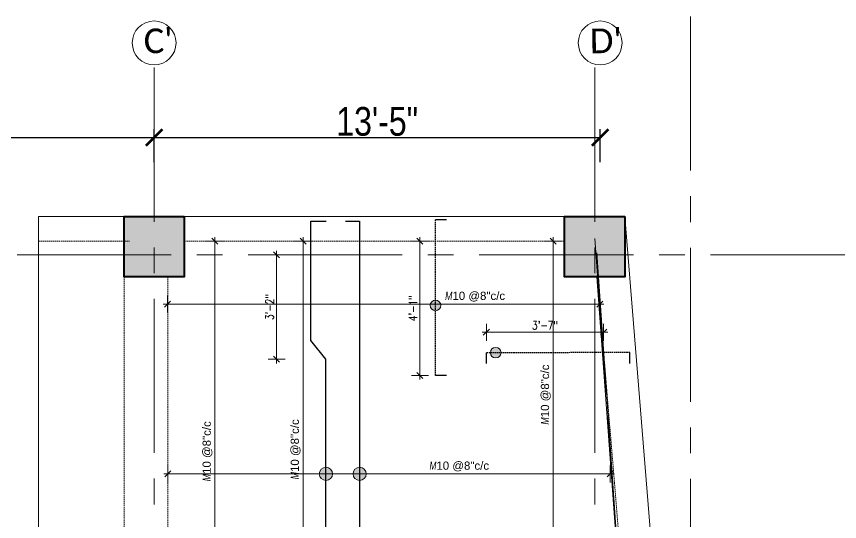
# Model space of a CAD drawing. Header units: inches. Extents: x 0 to 162649, y -36601 to -26324.
# Drawn here: x 156622.8 to 156923.2, y -26508.7 to -26324.4 of the extents above; entities that cross this region are included whole.
import ezdxf

# ---------------------------------------------------------------- set-up
doc = ezdxf.new("R2010")
doc.units = ezdxf.units.IN
doc.header["$MEASUREMENT"] = 0
doc.linetypes.add('CENTER2', pattern=[1.125, 0.75, -0.125, 0.125, -0.125])
doc.linetypes.add('DASHED', pattern=[0.75, 0.5, -0.25])
for name, color, linetype, lineweight in [('dimention', 1, 'Continuous', 13), ('hatch', 252, 'Continuous', 0), ('Line', 31, 'Continuous', 5), ('OL_AR_Center line', 253, 'CENTER2', 13), ('OL_AR_Hatch', 253, 'Continuous', 0), ('OL_AR_SYMBOL', 1, 'Continuous', 5), ('OL_AR_Text', 140, 'Continuous', 5), ('OL_AR_WALL', 255, 'Continuous', 40), ('Rein', 3, 'Continuous', 30)]:
    doc.layers.add(name, color=color, linetype=linetype, lineweight=lineweight)
doc.styles.add('1-16 Annotative Text', font='calibri.ttf', dxfattribs={"height": 0.0625})
doc.styles.add('Arial', font='arial.ttf', dxfattribs={"width": 0.8})
doc.styles.add('rmtext', font='romans.shx', dxfattribs={"width": 0.8})
doc.dimstyles.new('Copy of DIM 48', dxfattribs={"dimscale": 48, "dimtxt": 0.0625, "dimasz": 0.046875, "dimexe": 0.0625, "dimexo": 0.015625, "dimgap": 0.015625, "dimtad": 3, "dimdec": 1, "dimzin": 3, "dimdsep": 46, "dimlunit": 4, "dimtxsty": 'rmtext', "dimblk": 'OBLIQUE', "dimcen": 0.09375, "dimdle": 0.03125, "dimclrd": 1, "dimclre": 1, "dimclrt": 2, "dimadec": 0, "dimazin": 0, "dimtfac": 0.75, "dimtdec": 1, "dimtix": 1, "dimtmove": 0, "dimatfit": 3, "dimfxl": 0.0625, "dimfxlon": 1, "dimfrac": 1, "dimtolj": 1, "dimtzin": 0, "dimlwd": -1, "dimlwe": 5, "dimarcsym": 0})
doc.dimstyles.new('Dim_OLA', dxfattribs={"dimscale": 1.5, "dimtxt": 7, "dimasz": 4, "dimexe": 2, "dimexo": 0.5, "dimgap": 0.3, "dimtad": 1, "dimdec": 0, "dimzin": 0, "dimdsep": 46, "dimlunit": 3, "dimtxsty": 'Arial', "dimblk": 'ARCHTICK', "dimcen": 0.05, "dimadec": 0, "dimazin": 0, "dimtfac": 1, "dimtdec": 0, "dimtix": 1, "dimtmove": 2, "dimatfit": 3, "dimldrblk": 'DOT', "dimfxl": 6, "dimfxlon": 1, "dimtolj": 1, "dimtzin": 0, "dimarcsym": 0})

# ---------------------------------------------------------------- blocks, each defined once
blk = doc.blocks.new('_Oblique')
for p, q in [((0, -1.37), (0, 1.38)), ((-0.49, -0.49), (0.49, 0.49))]:
    blk.add_line(p, q)
blk = doc.blocks.new('*D970')
at = {"layer": 'Defpoints', "color": 0, "transparency": 16777216}
for p in [(156677.88, -26428.61), (156835.71, -26429.33), (156835.71, -26429.85)]:
    blk.add_point(p, dxfattribs=at)
at = {"layer": 'dimention', "color": 1, "lineweight": 5, "transparency": 16777216}
for p, q in [((156835.71, -26429.33), (156835.71, -26426.33)), ((156677.88, -26429.33), (156677.88, -26432.33))]:
    blk.add_line(p, q, dxfattribs=at)
at = {"layer": 'dimention', "color": 1, "transparency": 16777216}
blk.add_line((156676.38, -26429.33), (156837.21, -26429.33), dxfattribs=at)
at = {"layer": 'dimention', "color": 1, "transparency": 16777216, "xscale": 2.25, "yscale": 2.25, "zscale": 2.25, "rotation": 180}
blk.add_blockref('_Oblique', (156677.88, -26429.33), dxfattribs=at)
at = {"layer": 'dimention', "color": 1, "transparency": 16777216, "xscale": 2.25, "yscale": 2.25, "zscale": 2.25}
blk.add_blockref('_Oblique', (156835.71, -26429.33), dxfattribs=at)
at = {"layer": 'dimention', "color": 2, "transparency": 16777216, "insert": (156790.22, -26426.61), "char_height": 3, "attachment_point": 5, "style": 'rmtext'}
blk.add_mtext('\\A1;{\\Fgothici|c0;M\\fArial|b0|i0|c0|p34;\\W1;10 @8"c/c}', dxfattribs=at)
blk = doc.blocks.new('*D974')
at = {"layer": 'Defpoints', "color": 0, "transparency": 16777216}
for p in [(156695.24, -26406.37), (156695.78, -26406.37), (156694.53, -26600.37)]:
    blk.add_point(p, dxfattribs=at)
at = {"layer": 'dimention', "color": 1, "lineweight": 5, "transparency": 16777216}
for p, q in [((156695.24, -26406.37), (156692.24, -26406.37)), ((156695.24, -26600.37), (156698.24, -26600.37))]:
    blk.add_line(p, q, dxfattribs=at)
at = {"layer": 'dimention', "color": 1, "transparency": 16777216}
blk.add_line((156695.24, -26601.87), (156695.24, -26404.87), dxfattribs=at)
at = {"layer": 'dimention', "color": 1, "transparency": 16777216, "xscale": 2.25, "yscale": 2.25, "zscale": 2.25}
for p, rotation in [((156695.24, -26406.37), 90), ((156695.24, -26600.37), 270)]:
    blk.add_blockref('_Oblique', p, dxfattribs=dict(at, rotation=rotation))
at = {"layer": 'dimention', "color": 2, "transparency": 16777216, "insert": (156692.52, -26483.02), "char_height": 3, "attachment_point": 5, "rotation": 90, "style": 'rmtext'}
blk.add_mtext('\\A1;{\\Fgothici|c0;M\\fArial|b0|i0|c0|p34;\\W1;10 @8"c/c}', dxfattribs=at)
blk = doc.blocks.new('*D975')
at = {"layer": 'Defpoints', "color": 0, "transparency": 16777216}
for p in [(156812.74, -26406.37), (156818.74, -26406.37), (156817.53, -26600.37)]:
    blk.add_point(p, dxfattribs=at)
at = {"layer": 'dimention', "color": 1, "lineweight": 5, "transparency": 16777216}
for p, q in [((156815.74, -26406.37), (156821.74, -26406.37)), ((156818.28, -26600.37), (156821.74, -26600.37))]:
    blk.add_line(p, q, dxfattribs=at)
at = {"layer": 'dimention', "color": 1, "transparency": 16777216}
blk.add_line((156818.74, -26601.87), (156818.74, -26404.87), dxfattribs=at)
at = {"layer": 'dimention', "color": 1, "transparency": 16777216, "xscale": 2.25, "yscale": 2.25, "zscale": 2.25}
for p, rotation in [((156818.74, -26406.37), 90), ((156818.74, -26600.37), 270)]:
    blk.add_blockref('_Oblique', p, dxfattribs=dict(at, rotation=rotation))
at = {"layer": 'dimention', "color": 2, "transparency": 16777216, "insert": (156816.02, -26462.35), "char_height": 3, "attachment_point": 5, "rotation": 90, "style": 'rmtext'}
blk.add_mtext('\\A1;{\\Fgothici|c0;M\\fArial|b0|i0|c0|p34;\\W1;10 @8"c/c}', dxfattribs=at)
blk = doc.blocks.new('*D990')
at = {"layer": 'Defpoints', "color": 0, "transparency": 16777216}
for p in [(156839.5, -26485.79), (156678.09, -26491.29), (156839.5, -26491.29)]:
    blk.add_point(p, dxfattribs=at)
at = {"layer": 'dimention', "color": 1, "lineweight": 5, "transparency": 16777216}
for p, q in [((156678.09, -26491.29), (156678.09, -26488.29)), ((156839.5, -26488.29), (156839.5, -26494.29))]:
    blk.add_line(p, q, dxfattribs=at)
at = {"layer": 'dimention', "color": 1, "transparency": 16777216}
blk.add_line((156676.59, -26491.29), (156841, -26491.29), dxfattribs=at)
at = {"layer": 'dimention', "color": 1, "transparency": 16777216, "xscale": 2.25, "yscale": 2.25, "zscale": 2.25, "rotation": 180}
blk.add_blockref('_Oblique', (156678.09, -26491.29), dxfattribs=at)
at = {"layer": 'dimention', "color": 1, "transparency": 16777216, "xscale": 2.25, "yscale": 2.25, "zscale": 2.25}
blk.add_blockref('_Oblique', (156839.5, -26491.29), dxfattribs=at)
at = {"layer": 'dimention', "color": 2, "transparency": 16777216, "insert": (156784.45, -26488.57), "char_height": 3, "attachment_point": 5, "style": 'rmtext'}
blk.add_mtext('\\A1;{\\Fgothici|c0;\\W0.75;M\\A1;\\fArial|b0|i0|c0|p34;\\W1;10 @8"c/c}', dxfattribs=at)
blk = doc.blocks.new('*D991')
at = {"layer": 'Defpoints', "color": 0, "transparency": 16777216}
for p in [(156727.43, -26406.37), (156727.43, -26406.37), (156734.09, -26961.37)]:
    blk.add_point(p, dxfattribs=at)
at = {"layer": 'dimention', "color": 1, "lineweight": 5, "transparency": 16777216}
for p, q in [((156727.43, -26406.37), (156724.43, -26406.37)), ((156730.43, -26961.37), (156724.43, -26961.37))]:
    blk.add_line(p, q, dxfattribs=at)
at = {"layer": 'dimention', "color": 1, "transparency": 16777216}
blk.add_line((156727.43, -26962.87), (156727.43, -26404.87), dxfattribs=at)
at = {"layer": 'dimention', "color": 1, "transparency": 16777216, "xscale": 2.25, "yscale": 2.25, "zscale": 2.25}
for p, rotation in [((156727.43, -26406.37), 90), ((156727.43, -26961.37), 270)]:
    blk.add_blockref('_Oblique', p, dxfattribs=dict(at, rotation=rotation))
at = {"layer": 'dimention', "color": 2, "transparency": 16777216, "insert": (156724.71, -26482.31), "char_height": 3, "attachment_point": 5, "rotation": 90, "style": 'rmtext'}
blk.add_mtext('\\A1;{\\Fgothici|c0;M\\fArial|b0|i0|c0|p34;\\W1;10 @8"c/c}', dxfattribs=at)
blk = doc.blocks.new('*D1088')
at = {"layer": 'Defpoints', "color": 0, "transparency": 16777216}
for p in [(156775.76, -26406.37), (156770.07, -26455.37), (156775.76, -26455.37)]:
    blk.add_point(p, dxfattribs=at)
at = {"layer": 'dimention', "color": 1, "lineweight": 5, "transparency": 16777216}
for p, q in [((156773.07, -26406.37), (156767.07, -26406.37)), ((156773.07, -26455.37), (156767.07, -26455.37))]:
    blk.add_line(p, q, dxfattribs=at)
at = {"layer": 'dimention', "color": 1, "transparency": 16777216}
blk.add_line((156770.07, -26404.87), (156770.07, -26456.87), dxfattribs=at)
at = {"layer": 'dimention', "color": 1, "transparency": 16777216, "xscale": 2.25, "yscale": 2.25, "zscale": 2.25}
for p, rotation in [((156770.07, -26406.37), 90), ((156770.07, -26455.37), 270)]:
    blk.add_blockref('_Oblique', p, dxfattribs=dict(at, rotation=rotation))
at = {"layer": 'dimention', "color": 2, "transparency": 16777216, "insert": (156767.53, -26430.87), "char_height": 3, "attachment_point": 5, "rotation": 90, "style": 'rmtext'}
blk.add_mtext('\\A1;4\'-1"', dxfattribs=at)
blk = doc.blocks.new('*D1089')
at = {"layer": 'Defpoints', "color": 0, "transparency": 16777216}
for p in [(156837.14, -26439.62), (156794.32, -26447.06), (156837.14, -26447.04)]:
    blk.add_point(p, dxfattribs=at)
at = {"layer": 'dimention', "color": 1, "lineweight": 5, "transparency": 16777216}
for p, q in [((156794.32, -26442.62), (156794.32, -26436.62)), ((156837.14, -26442.62), (156837.14, -26436.62))]:
    blk.add_line(p, q, dxfattribs=at)
at = {"layer": 'dimention', "color": 1, "transparency": 16777216}
blk.add_line((156792.82, -26439.62), (156838.64, -26439.62), dxfattribs=at)
at = {"layer": 'dimention', "color": 1, "transparency": 16777216, "xscale": 2.25, "yscale": 2.25, "zscale": 2.25, "rotation": 180}
blk.add_blockref('_Oblique', (156794.32, -26439.62), dxfattribs=at)
at = {"layer": 'dimention', "color": 1, "transparency": 16777216, "xscale": 2.25, "yscale": 2.25, "zscale": 2.25}
blk.add_blockref('_Oblique', (156837.14, -26439.62), dxfattribs=at)
at = {"layer": 'dimention', "color": 2, "transparency": 16777216, "insert": (156815.73, -26437.09), "char_height": 3, "attachment_point": 5, "style": 'rmtext'}
blk.add_mtext('\\A1;3\'-7"', dxfattribs=at)
blk = doc.blocks.new('*D1100')
at = {"layer": 'Defpoints', "color": 0, "transparency": 16777216}
for p in [(156626.06, -26399.37), (156673.06, -26965.14), (156673.06, -26978.65)]:
    blk.add_point(p, dxfattribs=at)
at = {"layer": 'dimention', "color": 1, "lineweight": 5, "transparency": 16777216}
for p, q in [((156626.06, -26962.14), (156626.06, -26968.14)), ((156673.06, -26968.14), (156673.06, -26962.14))]:
    blk.add_line(p, q, dxfattribs=at)
at = {"layer": 'dimention', "color": 1, "transparency": 16777216}
blk.add_line((156624.56, -26965.14), (156674.56, -26965.14), dxfattribs=at)
at = {"layer": 'dimention', "color": 1, "transparency": 16777216, "xscale": 2.25, "yscale": 2.25, "zscale": 2.25, "rotation": 180}
blk.add_blockref('_Oblique', (156626.06, -26965.14), dxfattribs=at)
at = {"layer": 'dimention', "color": 1, "transparency": 16777216, "xscale": 2.25, "yscale": 2.25, "zscale": 2.25}
blk.add_blockref('_Oblique', (156673.06, -26965.14), dxfattribs=at)
at = {"layer": 'dimention', "color": 2, "transparency": 16777216, "insert": (156649.56, -26962.6), "char_height": 3, "attachment_point": 5, "style": 'rmtext'}
blk.add_mtext('\\A1;3\'-11"', dxfattribs=at)
blk = doc.blocks.new('*D1126')
at = {"layer": 'Defpoints', "color": 0, "transparency": 16777216}
for p in [(156730.25, -26411.37), (156717.73, -26449.47), (156735.77, -26449.47)]:
    blk.add_point(p, dxfattribs=at)
at = {"layer": 'dimention', "color": 1, "lineweight": 5, "transparency": 16777216}
for p, q in [((156720.73, -26411.37), (156714.73, -26411.37)), ((156720.73, -26449.47), (156714.73, -26449.47))]:
    blk.add_line(p, q, dxfattribs=at)
at = {"layer": 'dimention', "color": 1, "transparency": 16777216}
blk.add_line((156717.73, -26409.87), (156717.73, -26450.97), dxfattribs=at)
at = {"layer": 'dimention', "color": 1, "transparency": 16777216, "xscale": 2.25, "yscale": 2.25, "zscale": 2.25}
for p, rotation in [((156717.73, -26411.37), 90), ((156717.73, -26449.47), 270)]:
    blk.add_blockref('_Oblique', p, dxfattribs=dict(at, rotation=rotation))
at = {"layer": 'dimention', "color": 2, "transparency": 16777216, "insert": (156715.2, -26430.42), "char_height": 3, "attachment_point": 5, "rotation": 90, "style": 'rmtext'}
blk.add_mtext('\\A1;3\'-2"', dxfattribs=at)
blk = doc.blocks.new('_ArchTick')
at = {"color": 0, "linetype": 'ByBlock', "const_width": 0.15}
blk.add_lwpolyline([(-0.5, -0.5), (0.5, 0.5)], dxfattribs=at)
blk = doc.blocks.new('*D1409')
at = {"layer": 'Defpoints', "color": 0, "transparency": 16777216}
for p in [(156067.64, -26410.64), (156661.8, -26410.64), (156661.8, -26608.64)]:
    blk.add_point(p, dxfattribs=at)
at = {"layer": 'OL_AR_Text', "color": 0, "lineweight": -2, "transparency": 16777216}
for p, q in [((156076.64, -26410.64), (156064.64, -26410.64)), ((156067.64, -26608.64), (156067.64, -26410.64)), ((156076.64, -26608.64), (156064.64, -26608.64))]:
    blk.add_line(p, q, dxfattribs=at)
at = {"layer": 'OL_AR_Text', "color": 0, "lineweight": -2, "transparency": 16777216, "xscale": 6, "yscale": 6, "zscale": 6}
for p, rotation in [((156067.64, -26410.64), 90), ((156067.64, -26608.64), 270)]:
    blk.add_blockref('_ArchTick', p, dxfattribs=dict(at, rotation=rotation))
at = {"layer": 'OL_AR_Text', "color": 0, "transparency": 16777216, "insert": (156061.83, -26509.64), "char_height": 10.5, "attachment_point": 5, "rotation": 90, "style": 'Arial'}
blk.add_mtext('\\A1;16\'-4"', dxfattribs=at)
blk = doc.blocks.new('_Dot')
at = {"color": 0, "linetype": 'ByBlock', "lineweight": -2}
blk.add_line((-0.5, 0), (-1, 0), dxfattribs=at)
at = {"color": 0, "linetype": 'ByBlock', "const_width": 0.5}
blk.add_lwpolyline([(-0.25, 0, 1), (0.25, 0, 1)], format="xyb", close=True, dxfattribs=at)
blk = doc.blocks.new('*D1411')
at = {"layer": 'Defpoints', "color": 0, "transparency": 16777216}
for p in [(156845.78, -26411.65), (157181.3, -26411.65), (156859.33, -26608.64)]:
    blk.add_point(p, dxfattribs=at)
at = {"layer": 'OL_AR_Text', "color": 0, "lineweight": -2, "transparency": 16777216}
for p, q in [((157172.3, -26411.65), (157184.3, -26411.65)), ((157181.3, -26608.64), (157181.3, -26411.65)), ((157172.3, -26608.64), (157184.3, -26608.64))]:
    blk.add_line(p, q, dxfattribs=at)
at = {"layer": 'OL_AR_Text', "color": 0, "lineweight": -2, "transparency": 16777216, "xscale": 6, "yscale": 6, "zscale": 6}
for p, rotation in [((157181.3, -26411.65), 90), ((157181.3, -26608.64), 270)]:
    blk.add_blockref('_ArchTick', p, dxfattribs=dict(at, rotation=rotation))
at = {"layer": 'OL_AR_Text', "color": 0, "transparency": 16777216, "insert": (157175.49, -26510.15), "char_height": 10.5, "attachment_point": 5, "rotation": 90, "style": 'Arial'}
blk.add_mtext('\\A1;16\'-5"', dxfattribs=at)
blk = doc.blocks.new('*D1415')
at = {"layer": 'Defpoints', "color": 0, "transparency": 16777216}
for p in [(156673.06, -26368.53), (156673.06, -26399.46), (156415.11, -26985.65)]:
    blk.add_point(p, dxfattribs=at)
at = {"layer": 'OL_AR_Text', "color": 0, "lineweight": -2, "transparency": 16777216}
for p, q in [((156415.11, -26377.53), (156415.11, -26365.53)), ((156673.06, -26377.53), (156673.06, -26365.53)), ((156415.11, -26368.53), (156673.06, -26368.53))]:
    blk.add_line(p, q, dxfattribs=at)
at = {"layer": 'OL_AR_Text', "color": 0, "lineweight": -2, "transparency": 16777216, "xscale": 6, "yscale": 6, "zscale": 6, "rotation": 180}
blk.add_blockref('_ArchTick', (156415.11, -26368.53), dxfattribs=at)
at = {"layer": 'OL_AR_Text', "color": 0, "lineweight": -2, "transparency": 16777216, "xscale": 6, "yscale": 6, "zscale": 6}
blk.add_blockref('_ArchTick', (156673.06, -26368.53), dxfattribs=at)
at = {"layer": 'OL_AR_Text', "color": 0, "transparency": 16777216, "insert": (156544.08, -26362.72), "char_height": 10.5, "attachment_point": 5, "style": 'Arial'}
blk.add_mtext('\\A1;21\'-9"', dxfattribs=at)
blk = doc.blocks.new('*D1416')
at = {"layer": 'Defpoints', "color": 0, "transparency": 16777216}
for p in [(156835.87, -26368.53), (156673.06, -26399.46), (156835.87, -26399.46)]:
    blk.add_point(p, dxfattribs=at)
at = {"layer": 'OL_AR_Text', "color": 0, "lineweight": -2, "transparency": 16777216}
for p, q in [((156673.06, -26377.53), (156673.06, -26365.53)), ((156835.87, -26377.53), (156835.87, -26365.53)), ((156673.06, -26368.53), (156835.87, -26368.53))]:
    blk.add_line(p, q, dxfattribs=at)
at = {"layer": 'OL_AR_Text', "color": 0, "lineweight": -2, "transparency": 16777216, "xscale": 6, "yscale": 6, "zscale": 6, "rotation": 180}
blk.add_blockref('_ArchTick', (156673.06, -26368.53), dxfattribs=at)
at = {"layer": 'OL_AR_Text', "color": 0, "lineweight": -2, "transparency": 16777216, "xscale": 6, "yscale": 6, "zscale": 6}
blk.add_blockref('_ArchTick', (156835.87, -26368.53), dxfattribs=at)
at = {"layer": 'OL_AR_Text', "color": 0, "transparency": 16777216, "insert": (156754.46, -26362.72), "char_height": 10.5, "attachment_point": 5, "style": 'Arial'}
blk.add_mtext('\\A1;13\'-5"', dxfattribs=at)

msp = doc.modelspace()

# ---------------------------------------------------------------- hatches: boundary and pattern name
at = {"layer": 'dimention'}
h = msp.add_hatch(color=256, dxfattribs=at)
h.dxf.hatch_style = 1
h.paths.add_polyline_path([(156775.76, -26427.89, 0.414214), (156773.83, -26429.82, 0.414214), (156775.76, -26431.75)])
h.paths.add_polyline_path([(156777.7, -26429.82, 0.414214), (156775.76, -26427.89), (156775.76, -26431.75, 0.414214)])
h = msp.add_hatch(color=256, dxfattribs=at)
h.dxf.hatch_style = 1
h.paths.add_polyline_path([(156797.74, -26445.13, 0.414214), (156795.81, -26447.06, 0.414214), (156797.74, -26448.99)])
h.paths.add_polyline_path([(156799.67, -26447.06, 0.414214), (156797.74, -26445.13), (156797.74, -26448.99, 0.414214)])
h = msp.add_hatch(color=256, dxfattribs=at)
h.dxf.hatch_style = 1
h.paths.add_polyline_path([(156735.76, -26488.88, 0.414214), (156733.34, -26491.29, 0.414214), (156735.76, -26493.7)])
h.paths.add_polyline_path([(156738.17, -26491.29, 0.414214), (156735.76, -26488.88), (156735.76, -26493.7, 0.414214)])
h = msp.add_hatch(color=256, dxfattribs=at)
h.dxf.hatch_style = 1
h.paths.add_polyline_path([(156748.07, -26488.88, 0.414214), (156745.65, -26491.29, 0.414214), (156748.07, -26493.7)])
h.paths.add_polyline_path([(156750.48, -26491.29, 0.414214), (156748.07, -26488.88), (156748.07, -26493.7, 0.414214)])
at = {"layer": 'OL_AR_Text'}
h = msp.add_hatch(color=256, dxfattribs=at)
h.dxf.hatch_style = 1
h.paths.add_polyline_path([(156684.06, -26397.51), (156684.06, -26419.51), (156662.06, -26419.51), (156662.06, -26397.51)])
h = msp.add_hatch(color=256, dxfattribs=at)
h.dxf.hatch_style = 1
h.paths.add_polyline_path([(156844.87, -26397.51), (156844.87, -26419.51), (156822.87, -26419.51), (156822.87, -26397.51)])

# ---------------------------------------------------------------- linework, layer by layer
at = {"layer": 'dimention'}
msp.add_line((156847.47, -26595.37), (156834.67, -26419.37), dxfattribs=at)
for centre, radius in [((156673.06, -26334.02), 8), ((156835.87, -26334.02), 8), ((156775.76, -26429.82), 1.93), ((156797.74, -26447.06), 1.93), ((156735.76, -26491.29), 2.41), ((156748.07, -26491.29), 2.41)]:
    msp.add_circle(centre, radius, dxfattribs=at)
at = {"layer": 'hatch'}
msp.add_line((156833.87, -26397.37), (156833.87, -26381.85), dxfattribs=at)
at = {"layer": 'Line'}
msp.add_lwpolyline([(156086.94, -27659.53), (156088.16, -26960.37), (156630.81, -26960.37), (156630.81, -26397.37), (156844.87, -26397.37), (156861.58, -26603.1), (156878.26, -26602.06), (156886.82, -26833.05), (156881.52, -26987.37), (157037.81, -26987.37), (157037.64, -27364.26), (156754.74, -27364.12), (156744.79, -27645.43)], close=True, dxfattribs=at)
at = {"layer": 'OL_AR_Center line', "ltscale": 75}
for p, q in [((156868.82, -26324.37), (156868.82, -27049.85)), ((156673.06, -26343.02), (156673.06, -27049.85)), ((156833.87, -26343.02), (156833.87, -26687.11)), ((156833.87, -26405.37), (156848.27, -26606.37)), ((156032.37, -26411.37), (157207.7, -26411.37))]:
    msp.add_line(p, q, dxfattribs=at)
at = {"layer": 'OL_AR_Hatch'}
for points in [[(156881.75, -26980.41), (156886.82, -26833.05), (156878.26, -26602.06), (156861.58, -26603.1), (156844.87, -26397.37), (156664.06, -26397.37), (156664.06, -26397.37), (156630.81, -26397.37), (156630.81, -26977.36), (156868.82, -26977.4)], [(156684.06, -26397.37), (156822.87, -26397.37)], [(156834.65, -26410.66), (156848.44, -26608.81), (156864.72, -26607.8), (156871.6, -26793.37)]]:
    msp.add_lwpolyline(points, dxfattribs=at)
at = {"layer": 'OL_AR_SYMBOL', "linetype": 'DASHED'}
for points in [[(156630.81, -26957.37), (156630.81, -26957.37), (156630.81, -26406.37), (156664.06, -26406.37)], [(156684.06, -26406.37), (156822.87, -26406.37)], [(156662.06, -26419.37), (156662.06, -26957.37)], [(156678.06, -26419.37), (156678.06, -26957.37)], [(156834.8, -26418.87), (156849.62, -26597.2)]]:
    msp.add_lwpolyline(points, dxfattribs=at)
at = {"layer": 'OL_AR_WALL'}
for points in [[(156684.06, -26397.37), (156684.06, -26419.37), (156662.06, -26419.37), (156662.06, -26397.37), (156684.06, -26397.37)], [(156684.06, -26397.37), (156684.06, -26419.37), (156662.06, -26419.37), (156662.06, -26397.37), (156684.06, -26397.37)], [(156844.87, -26397.37), (156844.87, -26419.37), (156822.87, -26419.37), (156822.87, -26397.37), (156844.87, -26397.37)], [(156844.87, -26397.37), (156844.87, -26419.37), (156822.87, -26419.37), (156822.87, -26397.37), (156844.87, -26397.37)]]:
    msp.add_lwpolyline(points, dxfattribs=at)
at = {"layer": 'Rein', "linetype": 'DASHED'}
for p, q in [((156775.76, -26455.37), (156775.76, -26398.59)), ((156846.67, -26447.04), (156794.32, -26447.06))]:
    msp.add_line(p, q, dxfattribs=at)
at = {"layer": 'Rein'}
for p, q in [((156779.76, -26398.59), (156775.76, -26398.59)), ((156794.32, -26451.06), (156794.32, -26447.06)), ((156846.67, -26451.04), (156846.67, -26447.04)), ((156779.76, -26455.37), (156775.76, -26455.37))]:
    msp.add_line(p, q, dxfattribs=at)
for points in [[(156730.74, -26611.09), (156735.72, -26611.09), (156735.77, -26449.47), (156730.29, -26442.64), (156730.23, -26399.06), (156735.82, -26399.06)], [(156742.95, -26399.06), (156748.07, -26399.06), (156748.07, -26556.14), (156742.64, -26562.68), (156742.64, -26674.37), (156747.76, -26674.37)]]:
    msp.add_lwpolyline(points, dxfattribs=at)

# ---------------------------------------------------------------- texts
at = {"layer": 'dimention', "style": '1-16 Annotative Text'}
for s, p in [("C'", (156669.33, -26337.84)), ("D'", (156832.15, -26337.84))]:
    msp.add_text(s, height=9, rotation=1, dxfattribs=at).set_placement(p)

# ---------------------------------------------------------------- dimensions: what is measured, and where the dimension line sits
at = {"layer": 'dimention'}
for base, p1, p2, picture, middle in [((156673.06, -26965.14), (156626.06, -26399.37), (156673.06, -26978.65), '*D1100', (156649.56, -26962.6)), ((156837.14, -26439.62), (156794.32, -26447.06), (156837.14, -26447.04), '*D1089', (156815.73, -26437.09))]:
    dim = msp.add_linear_dim(base=base, p1=p1, p2=p2, dimstyle='Copy of DIM 48', dxfattribs=at)
    dim.commit()
    dim.dimension.update_dxf_attribs({"geometry": picture, "text_midpoint": middle})
for base, p1, p2, picture, middle in [((156695.24, -26406.37), (156694.53, -26600.37), (156695.78, -26406.37), '*D974', (156695.24, -26483.02)), ((156727.43, -26406.37), (156734.09, -26961.37), (156727.43, -26406.37), '*D991', (156727.43, -26482.31)), ((156818.74, -26406.37), (156817.53, -26600.37), (156812.74, -26406.37), '*D975', (156818.74, -26462.35))]:
    dim = msp.add_linear_dim(base=base, p1=p1, p2=p2, angle=90, text='{\\Fgothici|c0;M\\fArial|b0|i0|c0|p34;\\W1;10 @8"c/c}', dimstyle='Copy of DIM 48', dxfattribs=at)
    dim.commit()
    dim.dimension.update_dxf_attribs({"geometry": picture, "text_midpoint": middle, "dimtype": 160})
for base, p1, p2, picture, middle in [((156770.07, -26455.37), (156775.76, -26406.37), (156775.76, -26455.37), '*D1088', (156767.53, -26430.87)), ((156717.73, -26449.47), (156730.25, -26411.37), (156735.77, -26449.47), '*D1126', (156715.2, -26430.42))]:
    dim = msp.add_linear_dim(base=base, p1=p1, p2=p2, angle=90, dimstyle='Copy of DIM 48', dxfattribs=at)
    dim.commit()
    dim.dimension.update_dxf_attribs({"geometry": picture, "text_midpoint": middle})
for base, p1, p2, text, picture, middle in [((156835.71, -26429.33), (156677.88, -26428.61), (156835.71, -26429.85), '{\\Fgothici|c0;M\\fArial|b0|i0|c0|p34;\\W1;10 @8"c/c}', '*D970', (156790.22, -26429.33)), ((156839.5, -26491.29), (156678.09, -26491.29), (156839.5, -26485.79), '{\\Fgothici|c0;\\W0.75;M\\A1;\\fArial|b0|i0|c0|p34;\\W1;10 @8"c/c}', '*D990', (156784.45, -26491.29))]:
    dim = msp.add_linear_dim(base=base, p1=p1, p2=p2, text=text, dimstyle='Copy of DIM 48', dxfattribs=at)
    dim.commit()
    dim.dimension.update_dxf_attribs({"geometry": picture, "text_midpoint": middle, "dimtype": 160})
at = {"layer": 'OL_AR_Text'}
for base, p1, p2, text, picture, middle in [((156673.06, -26368.53), (156415.11, -26985.65), (156673.06, -26399.46), '21\'-9"', '*D1415', (156544.08, -26362.72)), ((156835.87, -26368.53), (156673.06, -26399.46), (156835.87, -26399.46), '13\'-5"', '*D1416', (156754.46, -26362.72))]:
    dim = msp.add_linear_dim(base=base, p1=p1, p2=p2, text=text, dimstyle='Dim_OLA', dxfattribs=at)
    dim.commit()
    dim.dimension.update_dxf_attribs({"geometry": picture, "text_midpoint": middle})
dim = msp.add_linear_dim(base=(156067.64, -26410.64), p1=(156661.8, -26608.64), p2=(156661.8, -26410.64), angle=90, text='16\'-4"', dimstyle='Dim_OLA', dxfattribs=at)
dim.commit()
dim.dimension.update_dxf_attribs({"geometry": '*D1409', "text_midpoint": (156061.83, -26509.64)})
dim = msp.add_linear_dim(base=(157181.3, -26411.65), p1=(156859.33, -26608.64), p2=(156845.78, -26411.65), angle=90, dimstyle='Dim_OLA', dxfattribs=at)
dim.commit()
dim.dimension.update_dxf_attribs({"geometry": '*D1411', "text_midpoint": (157175.49, -26510.15)})

doc.saveas('drawing.dxf')
